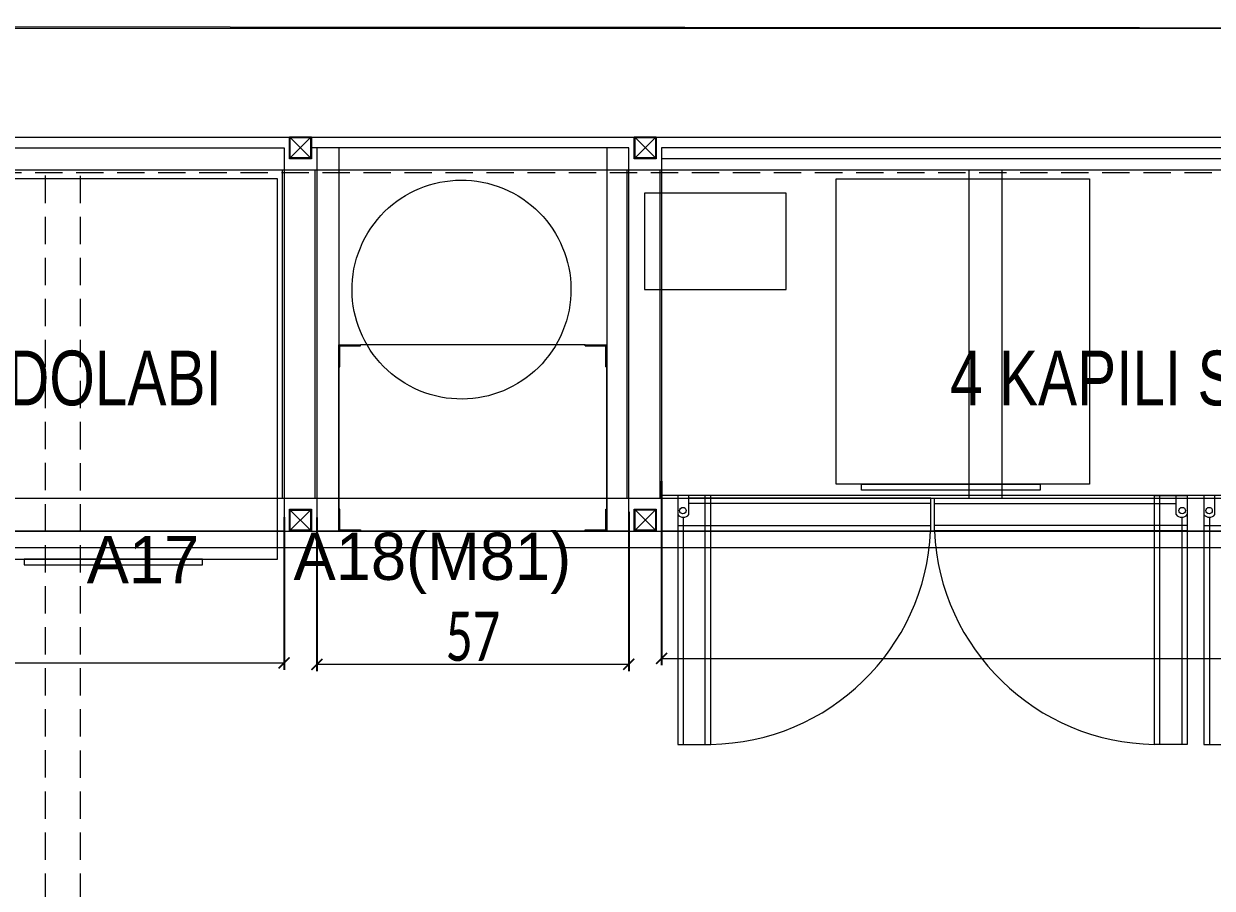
# Model space of a CAD drawing. Header units: millimetres. Extents: x 216897 to 220043, y -96037 to -94755.
# Drawn here: x 217727.1 to 217944.2, y -95822.8 to -95664.9 of the extents above; entities that cross this region are included whole.
import ezdxf
from ezdxf.enums import TextEntityAlignment as Align

# ---------------------------------------------------------------- set-up
doc = ezdxf.new("R2010")
doc.units = ezdxf.units.MM
doc.header["$PDMODE"] = 2
doc.linetypes.add('HIDDEN', pattern=[0.375, 0.25, -0.125])
doc.layers.get('0').update_dxf_attribs({"lineweight": 20})
for name, color, linetype, lineweight in [('karkas sistem', 175, 'HIDDEN', 20), ('makineekipman', 156, 'Continuous', 20), ('mermer', 142, 'Continuous', 15), ('t_alcıpan', 24, 'Continuous', 20), ('tezgahdemir', 76, 'Continuous', 20), ('ölçü', 251, 'Continuous', 5)]:
    doc.layers.add(name, color=color, linetype=linetype, lineweight=lineweight)
doc.layers.add('yazı', color=11, linetype='Continuous')
doc.styles.add('TAKSİM', font='GOTHIC.TTF', dxfattribs={"height": 20})
doc.styles.add('uban-2', font='GOTHIC.TTF', dxfattribs={"width": 0.8})
doc.styles.add('Ölçü50', font='calibri.ttf', dxfattribs={"width": 0.7})
doc.dimstyles.new('olcu10', dxfattribs={"dimtxt": 9, "dimasz": 2, "dimexe": 1.25, "dimexo": 0.625, "dimgap": 0.5, "dimtad": 1, "dimdec": 1, "dimrnd": 0.5, "dimzin": 9, "dimtxsty": 'Ölçü50', "dimblk": 'ARCHTICK', "dimcen": 2, "dimclrd": 256, "dimclre": 256, "dimclrt": 6, "dimazin": 2, "dimtfac": 1, "dimtdec": 1, "dimtix": 1, "dimtmove": 0, "dimatfit": 3, "dimldrblk": 'ARCHTICK', "dimfxl": 1, "dimlwd": -1, "dimarcsym": 0})

# ---------------------------------------------------------------- blocks, each defined once
blk = doc.blocks.new('tepsilik')
at = {"extrusion": (1.52846e-08, -6.3311e-09, 1)}
for p, q in [((0, -64, 0), (0, -6, 0)), ((0, -7, 0), (-70, -7, 0)), ((-70, -7, 0), (-70, -64, 0)), ((0, -11, 0), (-70, -11, 0)), ((-70, -11, 0), (-66, -11, 0)), ((-70, -11, 0), (-70, -15, 0)), ((-69.8, -11.2, 0), (-66, -11.2, 0)), ((-69.8, -11.2, 0), (-69.8, -15, 0)), ((-66, -11.2, 0), (-66, -11, 0)), ((-66, -11, 0), (-40, -11, 0)), ((-40, -11, 0), (-36, -11, 0)), ((-40, -11, 0), (-40, -11.2, 0)), ((-40, -11.2, 0), (-36.2, -11.2, 0)), ((-36.2, -11.2, 0), (-36.2, -15, 0)), ((-36, -11, 0), (-36, -15, 0)), ((-69.8, -15, 0), (-70, -15, 0)), ((-70, -15, 0), (-70, -56, 0)), ((-36.2, -15, 0), (-36, -15, 0)), ((-36, -56, 0), (-36, -15, 0)), ((-70, -56, 0), (-70, -60, 0)), ((-70, -56, 0), (-69.8, -56, 0)), ((-69.8, -56, 0), (-69.8, -59.8, 0)), ((-36.2, -56, 0), (-36.2, -59.8, 0)), ((-36.2, -56, 0), (-36, -56, 0)), ((-36, -56, 0), (-36, -60, 0)), ((0, -60, 0), (-70, -60, 0)), ((-70, -60, 0), (-66, -60, 0)), ((-69.8, -59.8, 0), (-66, -59.8, 0)), ((-66, -59.8, 0), (-66, -60, 0)), ((-66, -60, 0), (-40, -60, 0)), ((-40, -59.8, 0), (-36.2, -59.8, 0)), ((-40, -59.8, 0), (-40, -60, 0)), ((-40, -60, 0), (-36, -60, 0)), ((-70, -64, 0), (0, -64, 0))]:
    blk.add_line(p, q, dxfattribs=at)
blk = doc.blocks.new('4kapaklısogukdolap')
for p, q in [((0, -2, 0), (-233, -2, 0)), ((-2, -63.5, 0), (-233, -63.5, 0)), ((-224.04, -63.5, 0), (-230.04, -63.5, 0)), ((-230.04, -63.5, 0), (-230.04, -109, 0)), ((-230.04, -64, 0), (-230.04, -70, 0)), ((-230.04, -65, 0), (-230.04, -69, 0)), ((-183.84, -64, 0), (-228.04, -64, 0)), ((-183.84, -65, 0), (-228.04, -65, 0)), ((-225.04, -109, 0), (-225.04, -63.5, 0)), ((-224.04, -109, 0), (-224.04, -63.5, 0)), ((-183.84, -70, 0), (-183.84, -64, 0)), ((-183.84, -69, 0), (-183.84, -65, 0)), ((-183.17, -70, 0), (-183.17, -64, 0)), ((-183.17, -64, 0), (-138.97, -64, 0)), ((-183.17, -69, 0), (-183.17, -65, 0)), ((-183.17, -65, 0), (-138.97, -65, 0)), ((-142.97, -63.5, 0), (-136.97, -63.5, 0)), ((-142.97, -109, 0), (-142.97, -63.5, 0)), ((-141.97, -109, 0), (-141.97, -63.5, 0)), ((-136.97, -63.5, 0), (-136.97, -109, 0)), ((-136.97, -64, 0), (-136.97, -70, 0)), ((-136.97, -65, 0), (-136.97, -69, 0)), ((-127.91, -63.5, 0), (-133.91, -63.5, 0)), ((-133.91, -63.5, 0), (-133.91, -109, 0)), ((-133.91, -64, 0), (-133.91, -70, 0)), ((-133.91, -65, 0), (-133.91, -69, 0)), ((-230.04, -69, 0), (-183.84, -69, 0)), ((-229.04, -67.5, 0), (-229.04, -109, 0)), ((-136.97, -69, 0), (-183.17, -69, 0)), ((-137.97, -67.5, 0), (-137.97, -109, 0)), ((-133.91, -69, 0), (-87.71, -69, 0)), ((-132.91, -67.5, 0), (-132.91, -109, 0)), ((-230.04, -70, 0), (-183.84, -70, 0)), ((-136.97, -70, 0), (-183.17, -70, 0)), ((-133.91, -70, 0), (-87.71, -70, 0)), ((-230.04, -109, 0), (-224.04, -109, 0)), ((-229.04, -109, 0), (-225.04, -109, 0)), ((-136.97, -109, 0), (-142.97, -109, 0)), ((-137.97, -109, 0), (-141.97, -109, 0)), ((-133.91, -109, 0), (-127.91, -109, 0)), ((-132.91, -109, 0), (-128.91, -109, 0))]:
    blk.add_line(p, q)
at = {"extrusion": (-6.3311e-09, 1.52846e-08, 1)}
blk.add_lwpolyline([(-233, -70), (0, -70), (0, 0), (-233, 0)], close=True, dxfattribs=at)
at = {"extrusion": (-6.3311e-09, 1.52846e-08, 1), "elevation": 0}
for points in [[(-228.04, -67), (-228.04, -63.5), (-230.04, -63.5), (-230.04, -67)], [(-138.97, -67), (-138.97, -63.5), (-136.97, -63.5), (-136.97, -67)], [(-131.91, -67), (-131.91, -63.5), (-133.91, -63.5), (-133.91, -67)]]:
    blk.add_lwpolyline(points, dxfattribs=at)
for centre, major_axis, start_param, end_param in [((-229.04, -66.25, 0), (-0.884, 0.884), 1.428899, 3.28349), ((-137.97, -66.25, 0), (-0.884, 0.884), 1.428899, 3.28349), ((-132.91, -66.25, 0), (-0.884, 0.884), 1.428899, 3.28349), ((-224.66, -68.14, 0), (28.89, 28.89), 3.94216, 5.452317), ((-142.35, -68.14, 0), (28.89, 28.89), 2.401665, 3.911822)]:
    blk.add_ellipse(centre, major_axis=major_axis, ratio=1, start_param=start_param, end_param=end_param)
for centre in [(-229.11, -66.29, 0), (-137.9, -66.29, 0), (-132.97, -66.29, 0)]:
    blk.add_ellipse(centre, major_axis=(0.551, 0.228), ratio=1)
blk = doc.blocks.new('unoxstefania-flat-1')
at = {"extrusion": (-1.63151e-08, 2.02836e-08, 1), "elevation": 0}
for points in [[(69.5, 0), (69.5, 60), (0, 60), (0, 0)], [(70.58, 13.68), (70.58, 46.32), (69.5, 46.32), (69.5, 13.68)]]:
    blk.add_lwpolyline(points, close=True, dxfattribs=at)
blk = doc.blocks.new('merycheff-flat-1')
for p, q in [((0, 0), (0, 46.26)), ((0, 46.26), (55.82, 46.26)), ((55.82, 46.26), (55.82, 0)), ((55.82, 4.61), (55.82, 37.25)), ((55.82, 37.25), (56.9, 37.25)), ((56.9, 37.25), (56.9, 4.61)), ((56.9, 4.61), (55.82, 4.61)), ((55.82, 0), (0, 0))]:
    blk.add_line(p, q)
blk = doc.blocks.new('makina-flat-1')
at = {"extrusion": (-1.52846e-08, 6.3311e-09, 1), "elevation": 0}
blk.add_lwpolyline([(20.25, -81.29), (20.25, -55.43), (2.62, -55.43), (2.62, -81.29)], close=True, dxfattribs=at)
blk.add_ellipse((20.26, -114.74), major_axis=(7.65, 18.48), ratio=1)
for name, p in [('merycheff-flat-1', (0, -46.26)), ('unoxstefania-flat-1', (0, -208.36))]:
    blk.add_blockref(name, p)
blk = doc.blocks.new('_ArchTick')
at = {"color": 0, "linetype": 'ByBlock', "const_width": 0.15}
blk.add_lwpolyline([(-0.5, -0.5), (0.5, 0.5)], dxfattribs=at)
blk = doc.blocks.new('*D213')
at = {"lineweight": -2, "transparency": 16777216}
for p, q in [((217627.12, -95755.68), (217627.12, -95782.93)), ((217774.62, -95755.02), (217774.62, -95782.93))]:
    blk.add_line(p, q, dxfattribs=at)
at = {"transparency": 16777216}
blk.add_line((217627.12, -95781.68), (217774.62, -95781.68), dxfattribs=at)
at = {"layer": 'DEFPOINTS', "color": 0, "transparency": 16777216}
for p in [(217627.12, -95755.05), (217774.62, -95754.39), (217774.62, -95781.68)]:
    blk.add_point(p, dxfattribs=at)
at = {"transparency": 16777216, "xscale": 2, "yscale": 2, "zscale": 2, "rotation": 180}
blk.add_blockref('_ArchTick', (217627.12, -95781.68), dxfattribs=at)
at = {"transparency": 16777216, "xscale": 2, "yscale": 2, "zscale": 2}
blk.add_blockref('_ArchTick', (217774.62, -95781.68), dxfattribs=at)
at = {"color": 6, "transparency": 16777216, "insert": (217700.87, -95775.67), "char_height": 9, "attachment_point": 5, "style": 'Ölçü50'}
blk.add_mtext('147,5', dxfattribs=at)
blk = doc.blocks.new('*D214')
at = {"lineweight": -2, "transparency": 16777216}
for p, q in [((217780.62, -95755.08), (217780.62, -95783.18)), ((217837.62, -95754.09), (217837.62, -95783.18))]:
    blk.add_line(p, q, dxfattribs=at)
at = {"transparency": 16777216}
blk.add_line((217780.62, -95781.93), (217837.62, -95781.93), dxfattribs=at)
at = {"layer": 'DEFPOINTS', "color": 0, "transparency": 16777216}
for p in [(217837.62, -95753.46, 0), (217780.62, -95754.46, 0), (217837.62, -95781.93)]:
    blk.add_point(p, dxfattribs=at)
at = {"transparency": 16777216, "xscale": 2, "yscale": 2, "zscale": 2, "rotation": 180}
blk.add_blockref('_ArchTick', (217780.62, -95781.93), dxfattribs=at)
at = {"transparency": 16777216, "xscale": 2, "yscale": 2, "zscale": 2}
blk.add_blockref('_ArchTick', (217837.62, -95781.93), dxfattribs=at)
at = {"color": 6, "transparency": 16777216, "insert": (217809.12, -95776.86), "char_height": 9, "attachment_point": 5, "style": 'Ölçü50'}
blk.add_mtext('57', dxfattribs=at)
blk = doc.blocks.new('*D215')
at = {"lineweight": -2, "transparency": 16777216}
for p, q in [((218076.62, -95745.38), (218076.62, -95782.11)), ((217843.62, -95748.47), (217843.62, -95782.11))]:
    blk.add_line(p, q, dxfattribs=at)
at = {"transparency": 16777216}
blk.add_line((217843.62, -95780.86), (218076.62, -95780.86), dxfattribs=at)
at = {"layer": 'DEFPOINTS', "color": 0, "transparency": 16777216}
for p in [(218076.62, -95744.76, 0), (217843.62, -95747.84, 0), (218076.62, -95780.86)]:
    blk.add_point(p, dxfattribs=at)
at = {"transparency": 16777216, "xscale": 2, "yscale": 2, "zscale": 2, "rotation": 180}
blk.add_blockref('_ArchTick', (217843.62, -95780.86), dxfattribs=at)
at = {"transparency": 16777216, "xscale": 2, "yscale": 2, "zscale": 2}
blk.add_blockref('_ArchTick', (218076.62, -95780.86), dxfattribs=at)
at = {"color": 6, "transparency": 16777216, "insert": (217960.12, -95775.75), "char_height": 9, "attachment_point": 5, "style": 'Ölçü50'}
blk.add_mtext('233', dxfattribs=at)

msp = doc.modelspace()

# ---------------------------------------------------------------- linework, layer by layer
at = {"layer": 'karkas sistem', "ltscale": 20}
for p, q in [((217031.64, -95685.6, 0), (218086.62, -95685.59, 0)), ((217031.64, -95692.1, 0), (218086.61, -95692.09, 0)), ((217730.97, -95692.64, 0), (217730.97, -95949.1, 0)), ((217737.37, -95692.65, 0), (217737.37, -95949.1, 0))]:
    msp.add_line(p, q, dxfattribs=at)
at = {"layer": 'makineekipman', "elevation": 0}
msp.add_lwpolyline([(217627.12, -95687.59), (217774.62, -95687.59), (217774.62, -95757.59), (217627.12, -95757.59)], close=True, dxfattribs=at)
at = {"layer": 'mermer'}
for p, q in [((217033.62, -95685.59, 0), (218085.62, -95685.59, 0)), ((217033.62, -95760.59, 0), (218085.62, -95760.59, 0))]:
    msp.add_line(p, q, dxfattribs=at)
at = {"layer": 't_alcıpan'}
msp.add_line((217020.64, -95665.58), (218092.91, -95665.72), dxfattribs=at)
at = {"layer": 'tezgahdemir'}
for p, q in [((217779.47, -95685.7, 0), (217775.77, -95689.4, 0)), ((217775.77, -95685.7, 0), (217779.47, -95689.4, 0)), ((217842.47, -95685.7, 0), (217838.77, -95689.4, 0)), ((217838.77, -95685.7, 0), (217842.47, -95689.4, 0)), ((217039.62, -95691.55, 0), (218077.62, -95691.55, 0)), ((217774.27, -95691.52, 0), (217774.27, -95751.56, 0)), ((217780.27, -95691.52, 0), (217780.27, -95751.56, 0)), ((217837.27, -95691.52, 0), (217837.27, -95751.56, 0)), ((217843.27, -95691.52, 0), (217843.27, -95751.56, 0)), ((217899.77, -95691.52, 0), (217899.77, -95751.56, 0)), ((217905.77, -95691.52, 0), (217905.77, -95751.56, 0)), ((217039.62, -95751.59, 0), (218077.62, -95751.59, 0)), ((217779.47, -95753.74, 0), (217775.77, -95757.44, 0)), ((217775.77, -95753.74, 0), (217779.47, -95757.44, 0)), ((217842.47, -95753.71, 0), (217838.77, -95757.41, 0)), ((217838.77, -95753.71, 0), (217842.47, -95757.41, 0)), ((217039.62, -95757.59, 0), (218077.62, -95757.59, 0))]:
    msp.add_line(p, q, dxfattribs=at)
at = {"layer": 'tezgahdemir', "elevation": 0}
for points in [[(217775.62, -95685.55), (217779.62, -95685.55), (217779.62, -95689.55), (217775.62, -95689.55)], [(217775.77, -95685.7), (217779.47, -95685.7), (217779.47, -95689.4), (217775.77, -95689.4)], [(217838.62, -95685.55), (217842.62, -95685.55), (217842.62, -95689.55), (217838.62, -95689.55)], [(217838.77, -95685.7), (217842.47, -95685.7), (217842.47, -95689.4), (217838.77, -95689.4)], [(217775.62, -95753.59), (217779.62, -95753.59), (217779.62, -95757.59), (217775.62, -95757.59)], [(217838.62, -95753.56), (217842.62, -95753.56), (217842.62, -95757.56), (217838.62, -95757.56)], [(217775.77, -95753.74), (217779.47, -95753.74), (217779.47, -95757.44), (217775.77, -95757.44)], [(217838.77, -95753.71), (217842.47, -95753.71), (217842.47, -95757.41), (217838.77, -95757.41)]]:
    msp.add_lwpolyline(points, close=True, dxfattribs=at)
at = {"layer": 'ölçü'}
msp.add_lwpolyline([(217017.06, -95664.89), (218097.07, -95665.72)], dxfattribs=at)

# ---------------------------------------------------------------- block references
at = {"layer": 'makineekipman'}
for name, p, rotation in [('tepsilik', (217773.62, -95687.56, 0), 90), ('makina-flat-1', (217921.79, -95693.2, 0), 270)]:
    msp.add_blockref(name, p, dxfattribs=dict(at, rotation=rotation))
msp.add_blockref('4kapaklısogukdolap', (218076.62, -95687.56, 0), dxfattribs=at)

# ---------------------------------------------------------------- texts
at = {"style": 'TAKSİM'}
for s, p in [('A18(M81)', (217801.73, -95766.51, 0)), ('A17', (217748.85, -95767.11, 0))]:
    msp.add_text(s, height=8.64, dxfattribs=at).set_placement(p, align=Align.CENTER)
at = {"layer": 'yazı', "char_height": 10, "attachment_point": 1, "style": 'uban-2'}
for s, insert in [('4 KAPILI SOĞUK DOLAP', (217896.34, -95724.61, 0)), ('DEPOLAMA DOLABI', (217661.59, -95724.61, 0))]:
    msp.add_mtext_dynamic_manual_height_columns(s, width=527.0079, gutter_width=12.5, heights=[0], dxfattribs=dict(at, insert=insert))

# ---------------------------------------------------------------- dimensions: what is measured, and where the dimension line sits
for base, p1, p2, picture, middle in [((218076.62, -95780.86, 0), (217843.62, -95747.84, 0), (218076.62, -95744.76, 0), '*D215', (217960.12, -95775.75, 0)), ((217837.62, -95781.93, 0), (217780.62, -95754.46, 0), (217837.62, -95753.46, 0), '*D214', (217809.12, -95776.86, 0)), ((217774.62, -95781.68, 0), (217627.12, -95755.05, 0), (217774.62, -95754.39, 0), '*D213', (217700.87, -95775.67, 0))]:
    dim = msp.add_linear_dim(base=base, p1=p1, p2=p2, dimstyle='olcu10')
    dim.commit()
    dim.dimension.update_dxf_attribs({"geometry": picture, "text_midpoint": middle})

doc.saveas('drawing.dxf')
